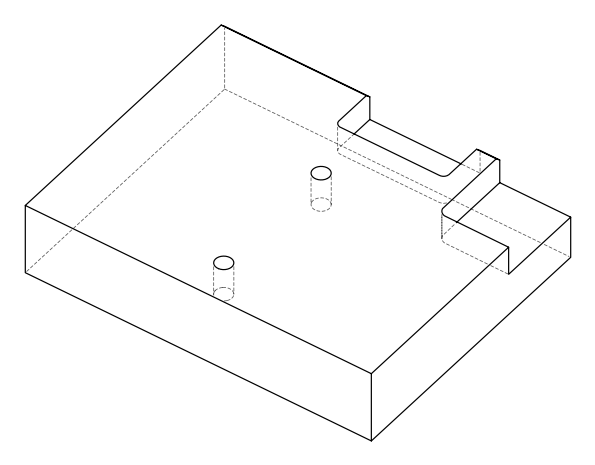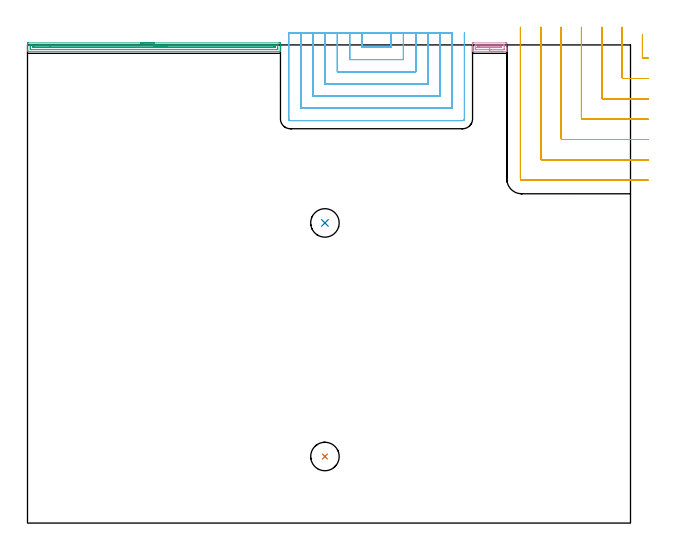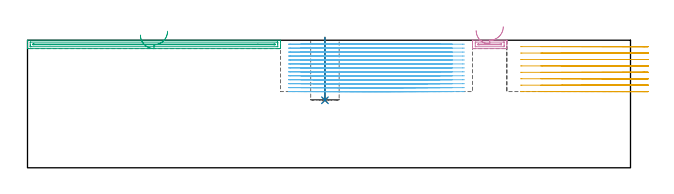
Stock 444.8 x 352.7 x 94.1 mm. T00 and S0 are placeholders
(PLAN: 6 operations, 3 tool changes, 72.6 min)
(1 INDEXABLE_INSERT_DRILL_BLIND_HOLE_FROM_SOLID | STEP1POCKET | NXT0302_013 | 0.19 min | 15199 mm3)
(2 INDEXABLE_INSERT_DRILL_BLIND_HOLE_FROM_SOLID_1 | STEP1POCKET_1 | NXT0302_013 | 0.19 min | 15235 mm3)
(3 AREA_MILL | FG_CHAMFER_SURFACE | UGT0205_001 | 4.64 min | 3661 mm3)
(4 AREA_MILL_1 | FG_CHAMFER_SURFACE_1 | UGT0205_001 | 0.77 min | 642 mm3)
(5 MILL_CORNER_NOTCH_RECTANGULAR | CORNER_NOTCH_RECTANGULAR | UGT0201_094 | Follow Part, ap 5, ae 75% | 14.47 min | 378484 mm3)
(6 MILL_SLOT | SLOT_PARTIAL_RECTANGULAR | NXT0201_011 | Follow Part, ap 3, ae 75% | 52.32 min | 330909 mm3)
(TOOL NXT0302_013 | Index. Insert Drill 21mm [880-D2100L25-05] | D21 PA176 FL105 Z2)
(TOOL UGT0205_001 | Chamfer Mill 20 x 3 x 45 deg. | D20 FL50 Z2)
(TOOL UGT0201_094 | End mill 20 mm | D20 FL38 Z4)
(TOOL NXT0201_011 | ENDMILL 12mm [2P460-1200-NA 1630] | D12 FL38 Z6)
(OP 1 INDEXABLE_INSERT_DRILL_BLIND_HOLE_FROM_SOLID)
G17 G21 G94 G90
T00 M6
G54
G17 G0 G90 X219.4 Y49.1 S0 M3
G43 Z104.1 H1
G94 G81 G98 Z49.9 F250. R96.1
G80
M5
M2
(OP 2 INDEXABLE_INSERT_DRILL_BLIND_HOLE_FROM_SOLID_1)
G17 G21 G94 G90
T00 M6
G54
G17 G0 G90 X219.4 Y221.4 S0 M3
G43 Z104.1 H1
G94 G81 G98 Z49.8 F250. R96.1
G80
M5
M2
(OP 3 AREA_MILL)
G17 G21 G94 G90
T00 M6
G54
G17 G0 G90 X83.3 Y354.2 S1061 M3
G43 Z104.1 H0
Z97.9
G94 G1 X83.338 Z97.028 F250.
X83.452 Z96.164
X83.641 Z95.312
X83.903 Z94.48
X84.237 Z93.674
X84.64 Z92.9
X85.108 Z92.164
X85.64 Z91.472
X86.229 Z90.829
X86.872 Z90.24
X87.564 Z89.708
X88.3 Z89.24
X89.074 Z88.837
X89.88 Z88.503
X90.712 Z88.241
X91.564 Z88.052
X92.428 Z87.938
X93.3 Z87.9
X185.549
X186.009 Y354.199 Z87.901
X186.463 Y354.195 Z87.903
X186.591 Y354.191 Z87.905
X186.6 Y353.745 Z88.351
Y351.982 Z90.113
Y351.388 Z90.71
Y351.1 Z90.997
Y349.337 Z92.758
Y348.761 Z93.338
Y348.455 Z93.644
X186.599 Y348.296 Z93.803
X186.59 Y348.006 Z94.093
X186.454 Y348. Z94.1
X0.145
X0.01 Y348.006 Z94.093
X0. Y348.297 Z93.802
Y348.761 Z93.338
Y349.337 Z92.758
Y351.388 Z90.71
Y351.982 Z90.113
Y352.566 Z89.529
Y352.863 Z89.232
Y353.448 Z88.648
X0.003 Y353.745 Z88.351
X0.009 Y354.191 Z87.905
X0.137 Y354.195 Z87.903
X0.591 Y354.2 Z87.9
X93.3
Y352.786 Z89.314
X184.226 Y352.785 Z89.315
X184.306 Y352.784 Z89.316
X184.586 Y352.779 Z89.321
X184.591 Y352.689 Z89.411
X184.598 Y352.496 Z89.604
X184.6 Y351.1 Z91.
Y350.218 Z91.882
X184.599 Y349.85 Z92.25
X184.592 Y349.479 Z92.621
X184.59 Y349.432 Z92.668
X184.577 Y349.421 Z92.679
X184.53 Y349.419 Z92.681
X184.429 Y349.416 Z92.684
X184.226 Y349.414 Z92.686
X184.147
X2.374 Y349.415 Z92.685
X2.294 Y349.416 Z92.684
X2.014 Y349.421 Z92.679
X2.009 Y349.511 Z92.589
X2.002 Y349.704 Z92.396
X2. Y351.1 Z91.
Y351.982 Z90.118
X2.001 Y352.351 Z89.749
X2.008 Y352.721 Z89.379
X2.01 Y352.768 Z89.332
X2.023 Y352.779 Z89.321
X2.07 Y352.781 Z89.319
X2.171 Y352.784 Z89.316
X2.374 Y352.786 Z89.314
X2.453
X93.3
Y351.372 Z90.728
X181.552 Y351.371 Z90.729
X182.17 Y351.37 Z90.73
X182.443 Y351.367 Z90.733
X182.533 Y351.365 Z90.735
X182.59 Y351.353 Z90.747
X182.593 Y351.255 Z90.845
X182.595 Y351.1 Z91.
X182.591 Y350.953 Z91.147
X182.571 Y350.835 Z91.265
X182.443 Y350.834 Z91.266
X181.825 Y350.829 Z91.271
X169.959 Y350.828 Z91.272
X5.048 Y350.829 Z91.271
X4.43 Y350.83 Z91.27
X4.157 Y350.833 Z91.267
X4.067 Y350.835 Z91.265
X4.01 Y350.847 Z91.253
X4.007 Y350.945 Z91.155
X4.005 Y351.1 Z91.
X4.009 Y351.247 Z90.853
X4.029 Y351.365 Z90.735
X4.157 Y351.366 Z90.734
X4.775 Y351.371 Z90.729
X16.62 Y351.372 Z90.728
X93.3
X94.172 Z90.767
X95.036 Z90.88
X95.888 Z91.069
X96.72 Z91.332
X97.526 Z91.665
X98.3 Z92.068
X99.036 Z92.537
X99.728 Z93.068
X100.371 Z93.657
X100.96 Z94.301
X101.492 Z94.993
X101.96 Z95.728
X102.363 Z96.502
X102.697 Z97.308
X102.959 Z98.14
X103.148 Z98.992
X103.262 Z99.857
X103.3 Z100.728
G0 Z104.1
M5
M2
(OP 4 AREA_MILL_1)
G17 G21 G94 G90
T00 M6
G54
G17 G0 G90 X350.95 Y348. S1061 M3
G43 Z104.1 H0
G94 G1 X350.912 Z103.228 F250.
X350.798 Z102.363
X350.609 Z101.512
X350.347 Z100.68
X350.013 Z99.874
X349.61 Z99.1
X349.142 Z98.364
X348.61 Z97.672
X348.021 Z97.029
X347.378 Z96.439
X346.686 Z95.908
X345.95 Z95.44
X345.176 Z95.037
X344.37 Z94.703
X343.538 Z94.441
X342.686 Z94.252
X341.822 Z94.138
X340.95 Z94.1
X328.457
X328.307 Y348.002 Z94.088
X328.306 Y348.005 Z94.086
X328.3 Y348.32 Z93.779
Y348.714 Z93.385
Y349.337 Z92.758
Y350.529 Z91.567
Y351.1 Z90.994
Y353.46 Z88.636
X328.303 Y353.745 Z88.351
X328.309 Y354.191 Z87.905
X328.448 Y354.195 Z87.903
X328.904 Y354.2 Z87.9
X352.536
X352.996 Y354.199 Z87.901
X353.451 Y354.195 Z87.903
X353.591 Y354.191 Z87.905
X353.6 Y353.745 Z88.351
Y351.1 Z90.994
Y350.529 Z91.567
Y350.218 Z91.878
Y349.648 Z92.448
Y349.337 Z92.758
Y348.714 Z93.385
Y348.321 Z93.778
Y348.005 Z94.085
X353.593 Y348.002 Z94.088
X353.443 Y348. Z94.1
X340.95
Y349.414 Z92.686
X330.688 Y349.415 Z92.685
X330.608 Y349.416 Z92.684
X330.323 Y349.421 Z92.679
X330.31 Y349.514 Z92.586
X330.303 Y349.717 Z92.383
X330.301 Y350.218 Z91.882
X330.3 Y350.602 Z91.498
X330.302 Y352.363 Z89.737
X330.31 Y352.748 Z89.352
X330.316 Y352.78 Z89.32
X330.333 Y352.782 Z89.318
X330.383 Y352.784 Z89.316
X330.485 Y352.785 Z89.315
X330.688 Y352.786 Z89.314
X351.212 Y352.785 Z89.315
X351.292 Y352.784 Z89.316
X351.577 Y352.779 Z89.321
X351.59 Y352.687 Z89.413
X351.597 Y352.483 Z89.617
X351.599 Y351.982 Z90.118
X351.6 Y351.598 Z90.502
X351.598 Y349.837 Z92.263
X351.59 Y349.452 Z92.648
X351.584 Y349.42 Z92.68
X351.567 Y349.418 Z92.682
X351.517 Y349.416 Z92.684
X351.415 Y349.415 Z92.685
X351.212 Y349.414 Z92.686
X340.95
Y350.828 Z91.272
X332.747 Y350.829 Z91.271
X332.473 Y350.83 Z91.27
X332.382 Y350.832 Z91.268
X332.318 Y350.835 Z91.265
X332.31 Y350.929 Z91.171
X332.304 Y351.1 Z91.
X332.301 Y351.27 Z90.83
X332.306 Y351.327 Z90.773
X332.311 Y351.365 Z90.735
X332.336 Y351.367 Z90.733
X332.473 Y351.369 Z90.731
X333.091 Y351.371 Z90.729
X333.365 Y351.372 Z90.728
X349.152 Y351.371 Z90.729
X349.427 Y351.37 Z90.73
X349.518 Y351.368 Z90.732
X349.583 Y351.365 Z90.735
X349.59 Y351.27 Z90.83
X349.596 Y351.1 Z91.
X349.599 Y350.93 Z91.17
X349.594 Y350.873 Z91.227
X349.589 Y350.835 Z91.265
X349.564 Y350.833 Z91.267
X349.427 Y350.831 Z91.269
X348.809 Y350.829 Z91.271
X348.535 Y350.828 Z91.272
X340.95
X340.078 Z91.31
X339.214 Z91.423
X338.362 Z91.612
X337.53 Z91.875
X336.724 Z92.208
X335.95 Z92.611
X335.214 Z93.08
X334.522 Z93.611
X333.879 Z94.2
X333.29 Z94.844
X332.758 Z95.536
X332.29 Z96.272
X331.887 Z97.045
X331.553 Z97.851
X331.291 Z98.683
X331.102 Z99.535
X330.988 Z100.4
X330.95 Z101.272
G0 Z104.1
M5
M2
(OP 5 MILL_CORNER_NOTCH_RECTANGULAR)
G17 G21 G94 G90
T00 M6
G54
G17 G0 G90 X453.6 Y360.45 S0 M3
G43 Z104.1 H0
Z89.362
G94 G1 Y357.45 F250.
Y343.893 F500.
G3 X454.593 Y342.9 R1.
G2 X454.8 Y342.9 R90.
G1 X457.8 F250.
G0 Z104.1
X438.6 Y365.7
Z89.362
G1 Y362.7
Y328.894 F500.
G3 X439.594 Y327.9 R1.
G1 X454.8
X457.8 F250.
G0 Z104.1
X423.6 Y365.7
Z89.362
G1 Y362.7
Y313.894 F500.
G3 X424.594 Y312.9 R1.
G1 X454.8
X457.8 F250.
G0 Z104.1
X408.6 Y365.7
Z89.362
G1 Y362.7
Y298.894 F500.
G3 X409.594 Y297.9 R1.
G1 X454.8
X457.8 F250.
G0 Z104.1
X393.6 Y365.7
Z89.362
G1 Y362.7
Y283.895 F500.
G3 X394.595 Y282.9 R1.
G1 X454.8
X457.8 F250.
G0 Z104.1
X378.6 Y365.7
Z89.362
G1 Y362.7
Y268.895 F500.
G3 X379.595 Y267.9 R1.
G1 X454.8
X457.8 F250.
G0 Z104.1
X363.6 Y365.7
Z89.362
G1 Y362.7
Y253.895 F500.
G3 X364.595 Y252.9 R1.
G1 X454.8
X457.8 F250.
G0 Z104.1
X453.6 Y360.45
Z84.625
G1 Y357.45
Y343.893 F500.
G3 X454.593 Y342.9 R1.
G2 X454.8 Y342.9 R90.
G1 X457.8 F250.
G0 Z104.1
X438.6 Y365.7
Z84.625
G1 Y362.7
Y328.894 F500.
G3 X439.594 Y327.9 R1.
G1 X454.8
X457.8 F250.
G0 Z104.1
X423.6 Y365.7
Z84.625
G1 Y362.7
Y313.894 F500.
G3 X424.594 Y312.9 R1.
G1 X454.8
X457.8 F250.
G0 Z104.1
X408.6 Y365.7
Z84.625
G1 Y362.7
Y298.894 F500.
G3 X409.594 Y297.9 R1.
G1 X454.8
X457.8 F250.
G0 Z104.1
X393.6 Y365.7
Z84.625
G1 Y362.7
Y283.895 F500.
G3 X394.595 Y282.9 R1.
G1 X454.8
X457.8 F250.
G0 Z104.1
X378.6 Y365.7
Z84.625
G1 Y362.7
Y268.895 F500.
G3 X379.595 Y267.9 R1.
G1 X454.8
X457.8 F250.
G0 Z104.1
X363.6 Y365.7
Z84.625
G1 Y362.7
Y253.895 F500.
G3 X364.595 Y252.9 R1.
G1 X454.8
X457.8 F250.
G0 Z104.1
X453.6 Y360.45
Z79.887
G1 Y357.45
Y343.893 F500.
G3 X454.593 Y342.9 R1.
G2 X454.8 Y342.9 R90.
G1 X457.8 F250.
G0 Z104.1
X438.6 Y365.7
Z79.887
G1 Y362.7
Y328.894 F500.
G3 X439.594 Y327.9 R1.
G1 X454.8
X457.8 F250.
G0 Z104.1
X423.6 Y365.7
Z79.887
G1 Y362.7
Y313.894 F500.
G3 X424.594 Y312.9 R1.
G1 X454.8
X457.8 F250.
G0 Z104.1
X408.6 Y365.7
Z79.887
G1 Y362.7
Y298.894 F500.
G3 X409.594 Y297.9 R1.
G1 X454.8
X457.8 F250.
G0 Z104.1
X393.6 Y365.7
Z79.887
G1 Y362.7
Y283.895 F500.
G3 X394.595 Y282.9 R1.
G1 X454.8
X457.8 F250.
G0 Z104.1
X378.6 Y365.7
Z79.887
G1 Y362.7
Y268.895 F500.
G3 X379.595 Y267.9 R1.
G1 X454.8
X457.8 F250.
G0 Z104.1
X363.6 Y365.7
Z79.887
G1 Y362.7
Y253.895 F500.
G3 X364.595 Y252.9 R1.
G1 X454.8
X457.8 F250.
G0 Z104.1
X453.6 Y360.45
Z75.15
G1 Y357.45
Y343.893 F500.
G3 X454.593 Y342.9 R1.
G2 X454.8 Y342.9 R90.
G1 X457.8 F250.
G0 Z104.1
X438.6 Y365.7
Z75.15
G1 Y362.7
Y328.894 F500.
G3 X439.594 Y327.9 R1.
G1 X454.8
X457.8 F250.
G0 Z104.1
X423.6 Y365.7
Z75.15
G1 Y362.7
Y313.894 F500.
G3 X424.594 Y312.9 R1.
G1 X454.8
X457.8 F250.
G0 Z104.1
X408.6 Y365.7
Z75.15
G1 Y362.7
Y298.894 F500.
G3 X409.594 Y297.9 R1.
G1 X454.8
X457.8 F250.
G0 Z104.1
X393.6 Y365.7
Z75.15
G1 Y362.7
Y283.895 F500.
G3 X394.595 Y282.9 R1.
G1 X454.8
X457.8 F250.
G0 Z104.1
X378.6 Y365.7
Z75.15
G1 Y362.7
Y268.895 F500.
G3 X379.595 Y267.9 R1.
G1 X454.8
X457.8 F250.
G0 Z104.1
X363.6 Y365.7
Z75.15
G1 Y362.7
Y253.895 F500.
G3 X364.595 Y252.9 R1.
G1 X454.8
X457.8 F250.
G0 Z104.1
X453.6 Y360.45
Z70.412
G1 Y357.45
Y343.893 F500.
G3 X454.593 Y342.9 R1.
G2 X454.8 Y342.9 R90.
G1 X457.8 F250.
G0 Z104.1
X438.6 Y365.7
Z70.412
G1 Y362.7
Y328.894 F500.
G3 X439.594 Y327.9 R1.
G1 X454.8
X457.8 F250.
G0 Z104.1
X423.6 Y365.7
Z70.412
G1 Y362.7
Y313.894 F500.
G3 X424.594 Y312.9 R1.
G1 X454.8
X457.8 F250.
G0 Z104.1
X408.6 Y365.7
Z70.412
G1 Y362.7
Y298.894 F500.
G3 X409.594 Y297.9 R1.
G1 X454.8
X457.8 F250.
G0 Z104.1
X393.6 Y365.7
Z70.412
G1 Y362.7
Y283.895 F500.
G3 X394.595 Y282.9 R1.
G1 X454.8
X457.8 F250.
G0 Z104.1
X378.6 Y365.7
Z70.412
G1 Y362.7
Y268.895 F500.
G3 X379.595 Y267.9 R1.
G1 X454.8
X457.8 F250.
G0 Z104.1
X363.6 Y365.7
Z70.412
G1 Y362.7
Y253.895 F500.
G3 X364.595 Y252.9 R1.
G1 X454.8
X457.8 F250.
G0 Z104.1
X453.6 Y360.45
Z65.675
G1 Y357.45
Y343.893 F500.
G3 X454.593 Y342.9 R1.
G2 X454.8 Y342.9 R90.
G1 X457.8 F250.
G0 Z104.1
X438.6 Y365.7
Z65.675
G1 Y362.7
Y328.894 F500.
G3 X439.594 Y327.9 R1.
G1 X454.8
X457.8 F250.
G0 Z104.1
X423.6 Y365.7
Z65.675
G1 Y362.7
Y313.894 F500.
G3 X424.594 Y312.9 R1.
G1 X454.8
X457.8 F250.
G0 Z104.1
X408.6 Y365.7
Z65.675
G1 Y362.7
Y298.894 F500.
G3 X409.594 Y297.9 R1.
G1 X454.8
X457.8 F250.
G0 Z104.1
X393.6 Y365.7
Z65.675
G1 Y362.7
Y283.895 F500.
G3 X394.595 Y282.9 R1.
G1 X454.8
X457.8 F250.
G0 Z104.1
X378.6 Y365.7
Z65.675
G1 Y362.7
Y268.895 F500.
G3 X379.595 Y267.9 R1.
G1 X454.8
X457.8 F250.
G0 Z104.1
X363.6 Y365.7
Z65.675
G1 Y362.7
Y253.895 F500.
G3 X364.595 Y252.9 R1.
G1 X454.8
X457.8 F250.
G0 Z104.1
X453.6 Y360.45
Z60.937
G1 Y357.45
Y343.893 F500.
G3 X454.593 Y342.9 R1.
G2 X454.8 Y342.9 R90.
G1 X457.8 F250.
G0 Z104.1
X438.6 Y365.7
Z60.937
G1 Y362.7
Y328.894 F500.
G3 X439.594 Y327.9 R1.
G1 X454.8
X457.8 F250.
G0 Z104.1
X423.6 Y365.7
Z60.937
G1 Y362.7
Y313.894 F500.
G3 X424.594 Y312.9 R1.
G1 X454.8
X457.8 F250.
G0 Z104.1
X408.6 Y365.7
Z60.937
G1 Y362.7
Y298.894 F500.
G3 X409.594 Y297.9 R1.
G1 X454.8
X457.8 F250.
G0 Z104.1
X393.6 Y365.7
Z60.937
G1 Y362.7
Y283.895 F500.
G3 X394.595 Y282.9 R1.
G1 X454.8
X457.8 F250.
G0 Z104.1
X378.6 Y365.7
Z60.937
G1 Y362.7
Y268.895 F500.
G3 X379.595 Y267.9 R1.
G1 X454.8
X457.8 F250.
G0 Z104.1
X363.6 Y365.7
Z60.937
G1 Y362.7
Y253.895 F500.
G3 X364.595 Y252.9 R1.
G1 X454.8
X457.8 F250.
G0 Z104.1
X453.6 Y360.45
Z56.2
G1 Y357.45
Y343.893 F500.
G3 X454.593 Y342.9 R1.
G2 X454.8 Y342.9 R90.
G1 X457.8 F250.
G0 Z104.1
X438.6 Y365.7
Z56.2
G1 Y362.7
Y328.894 F500.
G3 X439.594 Y327.9 R1.
G1 X454.8
X457.8 F250.
G0 Z104.1
X423.6 Y365.7
Z56.2
G1 Y362.7
Y313.894 F500.
G3 X424.594 Y312.9 R1.
G1 X454.8
X457.8 F250.
G0 Z104.1
X408.6 Y365.7
Z56.2
G1 Y362.7
Y298.894 F500.
G3 X409.594 Y297.9 R1.
G1 X454.8
X457.8 F250.
G0 Z104.1
X393.6 Y365.7
Z56.2
G1 Y362.7
Y283.895 F500.
G3 X394.595 Y282.9 R1.
G1 X454.8
X457.8 F250.
G0 Z104.1
X378.6 Y365.7
Z56.2
G1 Y362.7
Y268.895 F500.
G3 X379.595 Y267.9 R1.
G1 X454.8
X457.8 F250.
G0 Z104.1
X363.6 Y365.7
Z56.2
G1 Y362.7
Y253.895 F500.
G3 X364.595 Y252.9 R1.
G1 X454.8
X457.8 F250.
G0 Z104.1
M5
M2
(OP 6 MILL_SLOT)
G17 G21 G94 G90
T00 M6
G54
G17 G0 G90 X246.6 Y361.7 S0 M3
G43 Z104.1 H1
Z91.185
G94 G1 Y358.7 F250.
Y350.9 F500.
X268.3
Y358.7
Y361.7 F250.
X237.6
Y358.7
Y341.9 F500.
X277.3
Y358.7
Y361.7 F250.
X228.6
Y358.7
Y332.9 F500.
X286.3
Y358.7
Y361.7 F250.
X219.6
Y358.7
Y323.9 F500.
X295.3
Y358.7
Y361.7 F250.
X210.6
Y358.7
Y314.9 F500.
X304.3
Y358.7
Y361.7 F250.
X201.6
Y358.7
Y305.9 F500.
X313.3
Y358.7
Y361.7 F250.
X192.6
Y358.7
Y298.1 F500.
G3 X193.8 Y296.9 R1.2
G1 X321.1
G3 X322.3 Y298.1 R1.2
G1 Y358.7
Y361.7 F250.
G0 X246.6 Z88.269
G1 Y358.7
Y350.9 F500.
X268.3
Y358.7
Y361.7 F250.
X237.6
Y358.7
Y341.9 F500.
X277.3
Y358.7
Y361.7 F250.
X228.6
Y358.7
Y332.9 F500.
X286.3
Y358.7
Y361.7 F250.
X219.6
Y358.7
Y323.9 F500.
X295.3
Y358.7
Y361.7 F250.
X210.6
Y358.7
Y314.9 F500.
X304.3
Y358.7
Y361.7 F250.
X201.6
Y358.7
Y305.9 F500.
X313.3
Y358.7
Y361.7 F250.
X192.6
Y358.7
Y298.1 F500.
G3 X193.8 Y296.9 R1.2
G1 X321.1
G3 X322.3 Y298.1 R1.2
G1 Y358.7
Y361.7 F250.
G0 X246.6 Z85.354
G1 Y358.7
Y350.9 F500.
X268.3
Y358.7
Y361.7 F250.
X237.6
Y358.7
Y341.9 F500.
X277.3
Y358.7
Y361.7 F250.
X228.6
Y358.7
Y332.9 F500.
X286.3
Y358.7
Y361.7 F250.
X219.6
Y358.7
Y323.9 F500.
X295.3
Y358.7
Y361.7 F250.
X210.6
Y358.7
Y314.9 F500.
X304.3
Y358.7
Y361.7 F250.
X201.6
Y358.7
Y305.9 F500.
X313.3
Y358.7
Y361.7 F250.
X192.6
Y358.7
Y298.1 F500.
G3 X193.8 Y296.9 R1.2
G1 X321.1
G3 X322.3 Y298.1 R1.2
G1 Y358.7
Y361.7 F250.
G0 X246.6 Z82.438
G1 Y358.7
Y350.9 F500.
X268.3
Y358.7
Y361.7 F250.
X237.6
Y358.7
Y341.9 F500.
X277.3
Y358.7
Y361.7 F250.
X228.6
Y358.7
Y332.9 F500.
X286.3
Y358.7
Y361.7 F250.
X219.6
Y358.7
Y323.9 F500.
X295.3
Y358.7
Y361.7 F250.
X210.6
Y358.7
Y314.9 F500.
X304.3
Y358.7
Y361.7 F250.
X201.6
Y358.7
Y305.9 F500.
X313.3
Y358.7
Y361.7 F250.
X192.6
Y358.7
Y298.1 F500.
G3 X193.8 Y296.9 R1.2
G1 X321.1
G3 X322.3 Y298.1 R1.2
G1 Y358.7
Y361.7 F250.
G0 X246.6 Z79.523
G1 Y358.7
Y350.9 F500.
X268.3
Y358.7
Y361.7 F250.
X237.6
Y358.7
Y341.9 F500.
X277.3
Y358.7
Y361.7 F250.
X228.6
Y358.7
Y332.9 F500.
X286.3
Y358.7
Y361.7 F250.
X219.6
Y358.7
Y323.9 F500.
X295.3
Y358.7
Y361.7 F250.
X210.6
Y358.7
Y314.9 F500.
X304.3
Y358.7
Y361.7 F250.
X201.6
Y358.7
Y305.9 F500.
X313.3
Y358.7
Y361.7 F250.
X192.6
Y358.7
Y298.1 F500.
G3 X193.8 Y296.9 R1.2
G1 X321.1
G3 X322.3 Y298.1 R1.2
G1 Y358.7
Y361.7 F250.
G0 X246.6 Z76.608
G1 Y358.7
Y350.9 F500.
X268.3
Y358.7
Y361.7 F250.
X237.6
Y358.7
Y341.9 F500.
X277.3
Y358.7
Y361.7 F250.
X228.6
Y358.7
Y332.9 F500.
X286.3
Y358.7
Y361.7 F250.
X219.6
Y358.7
Y323.9 F500.
X295.3
Y358.7
Y361.7 F250.
X210.6
Y358.7
Y314.9 F500.
X304.3
Y358.7
Y361.7 F250.
X201.6
Y358.7
Y305.9 F500.
X313.3
Y358.7
Y361.7 F250.
X192.6
Y358.7
Y298.1 F500.
G3 X193.8 Y296.9 R1.2
G1 X321.1
G3 X322.3 Y298.1 R1.2
G1 Y358.7
Y361.7 F250.
G0 X246.6 Z73.692
G1 Y358.7
Y350.9 F500.
X268.3
Y358.7
Y361.7 F250.
X237.6
Y358.7
Y341.9 F500.
X277.3
Y358.7
Y361.7 F250.
X228.6
Y358.7
Y332.9 F500.
X286.3
Y358.7
Y361.7 F250.
X219.6
Y358.7
Y323.9 F500.
X295.3
Y358.7
Y361.7 F250.
X210.6
Y358.7
Y314.9 F500.
X304.3
Y358.7
Y361.7 F250.
X201.6
Y358.7
Y305.9 F500.
X313.3
Y358.7
Y361.7 F250.
X192.6
Y358.7
Y298.1 F500.
G3 X193.8 Y296.9 R1.2
G1 X321.1
G3 X322.3 Y298.1 R1.2
G1 Y358.7
Y361.7 F250.
G0 X246.6 Z70.777
G1 Y358.7
Y350.9 F500.
X268.3
Y358.7
Y361.7 F250.
X237.6
Y358.7
Y341.9 F500.
X277.3
Y358.7
Y361.7 F250.
X228.6
Y358.7
Y332.9 F500.
X286.3
Y358.7
Y361.7 F250.
X219.6
Y358.7
Y323.9 F500.
X295.3
Y358.7
Y361.7 F250.
X210.6
Y358.7
Y314.9 F500.
X304.3
Y358.7
Y361.7 F250.
X201.6
Y358.7
Y305.9 F500.
X313.3
Y358.7
Y361.7 F250.
X192.6
Y358.7
Y298.1 F500.
G3 X193.8 Y296.9 R1.2
G1 X321.1
G3 X322.3 Y298.1 R1.2
G1 Y358.7
Y361.7 F250.
G0 X246.6 Z67.862
G1 Y358.7
Y350.9 F500.
X268.3
Y358.7
Y361.7 F250.
X237.6
Y358.7
Y341.9 F500.
X277.3
Y358.7
Y361.7 F250.
X228.6
Y358.7
Y332.9 F500.
X286.3
Y358.7
Y361.7 F250.
X219.6
Y358.7
Y323.9 F500.
X295.3
Y358.7
Y361.7 F250.
X210.6
Y358.7
Y314.9 F500.
X304.3
Y358.7
Y361.7 F250.
X201.6
Y358.7
Y305.9 F500.
X313.3
Y358.7
Y361.7 F250.
X192.6
Y358.7
Y298.1 F500.
G3 X193.8 Y296.9 R1.2
G1 X321.1
G3 X322.3 Y298.1 R1.2
G1 Y358.7
Y361.7 F250.
G0 X246.6 Z64.946
G1 Y358.7
Y350.9 F500.
X268.3
Y358.7
Y361.7 F250.
X237.6
Y358.7
Y341.9 F500.
X277.3
Y358.7
Y361.7 F250.
X228.6
Y358.7
Y332.9 F500.
X286.3
Y358.7
Y361.7 F250.
X219.6
Y358.7
Y323.9 F500.
X295.3
Y358.7
Y361.7 F250.
X210.6
Y358.7
Y314.9 F500.
X304.3
Y358.7
Y361.7 F250.
X201.6
Y358.7
Y305.9 F500.
X313.3
Y358.7
Y361.7 F250.
X192.6
Y358.7
Y298.1 F500.
G3 X193.8 Y296.9 R1.2
G1 X321.1
G3 X322.3 Y298.1 R1.2
G1 Y358.7
Y361.7 F250.
G0 X246.6 Z62.031
G1 Y358.7
Y350.9 F500.
X268.3
Y358.7
Y361.7 F250.
X237.6
Y358.7
Y341.9 F500.
X277.3
Y358.7
Y361.7 F250.
X228.6
Y358.7
Y332.9 F500.
X286.3
Y358.7
Y361.7 F250.
X219.6
Y358.7
Y323.9 F500.
X295.3
Y358.7
Y361.7 F250.
X210.6
Y358.7
Y314.9 F500.
X304.3
Y358.7
Y361.7 F250.
X201.6
Y358.7
Y305.9 F500.
X313.3
Y358.7
Y361.7 F250.
X192.6
Y358.7
Y298.1 F500.
G3 X193.8 Y296.9 R1.2
G1 X321.1
G3 X322.3 Y298.1 R1.2
G1 Y358.7
Y361.7 F250.
G0 X246.6 Z59.115
G1 Y358.7
Y350.9 F500.
X268.3
Y358.7
Y361.7 F250.
X237.6
Y358.7
Y341.9 F500.
X277.3
Y358.7
Y361.7 F250.
X228.6
Y358.7
Y332.9 F500.
X286.3
Y358.7
Y361.7 F250.
X219.6
Y358.7
Y323.9 F500.
X295.3
Y358.7
Y361.7 F250.
X210.6
Y358.7
Y314.9 F500.
X304.3
Y358.7
Y361.7 F250.
X201.6
Y358.7
Y305.9 F500.
X313.3
Y358.7
Y361.7 F250.
X192.6
Y358.7
Y298.1 F500.
G3 X193.8 Y296.9 R1.2
G1 X321.1
G3 X322.3 Y298.1 R1.2
G1 Y358.7
Y361.7 F250.
G0 X246.6 Z56.2
G1 Y358.7
Y350.9 F500.
X268.3
Y358.7
Y361.7 F250.
X237.6
Y358.7
Y341.9 F500.
X277.3
Y358.7
Y361.7 F250.
X228.6
Y358.7
Y332.9 F500.
X286.3
Y358.7
Y361.7 F250.
X219.6
Y358.7
Y323.9 F500.
X295.3
Y358.7
Y361.7 F250.
X210.6
Y358.7
Y314.9 F500.
X304.3
Y358.7
Y361.7 F250.
X201.6
Y358.7
Y305.9 F500.
X313.3
Y358.7
Y361.7 F250.
X192.6
Y358.7
Y298.1 F500.
G3 X193.8 Y296.9 R1.2
G1 X321.1
G3 X322.3 Y298.1 R1.2
G1 Y358.7
Y361.7 F250.
G0 Z104.1
M5
M2
